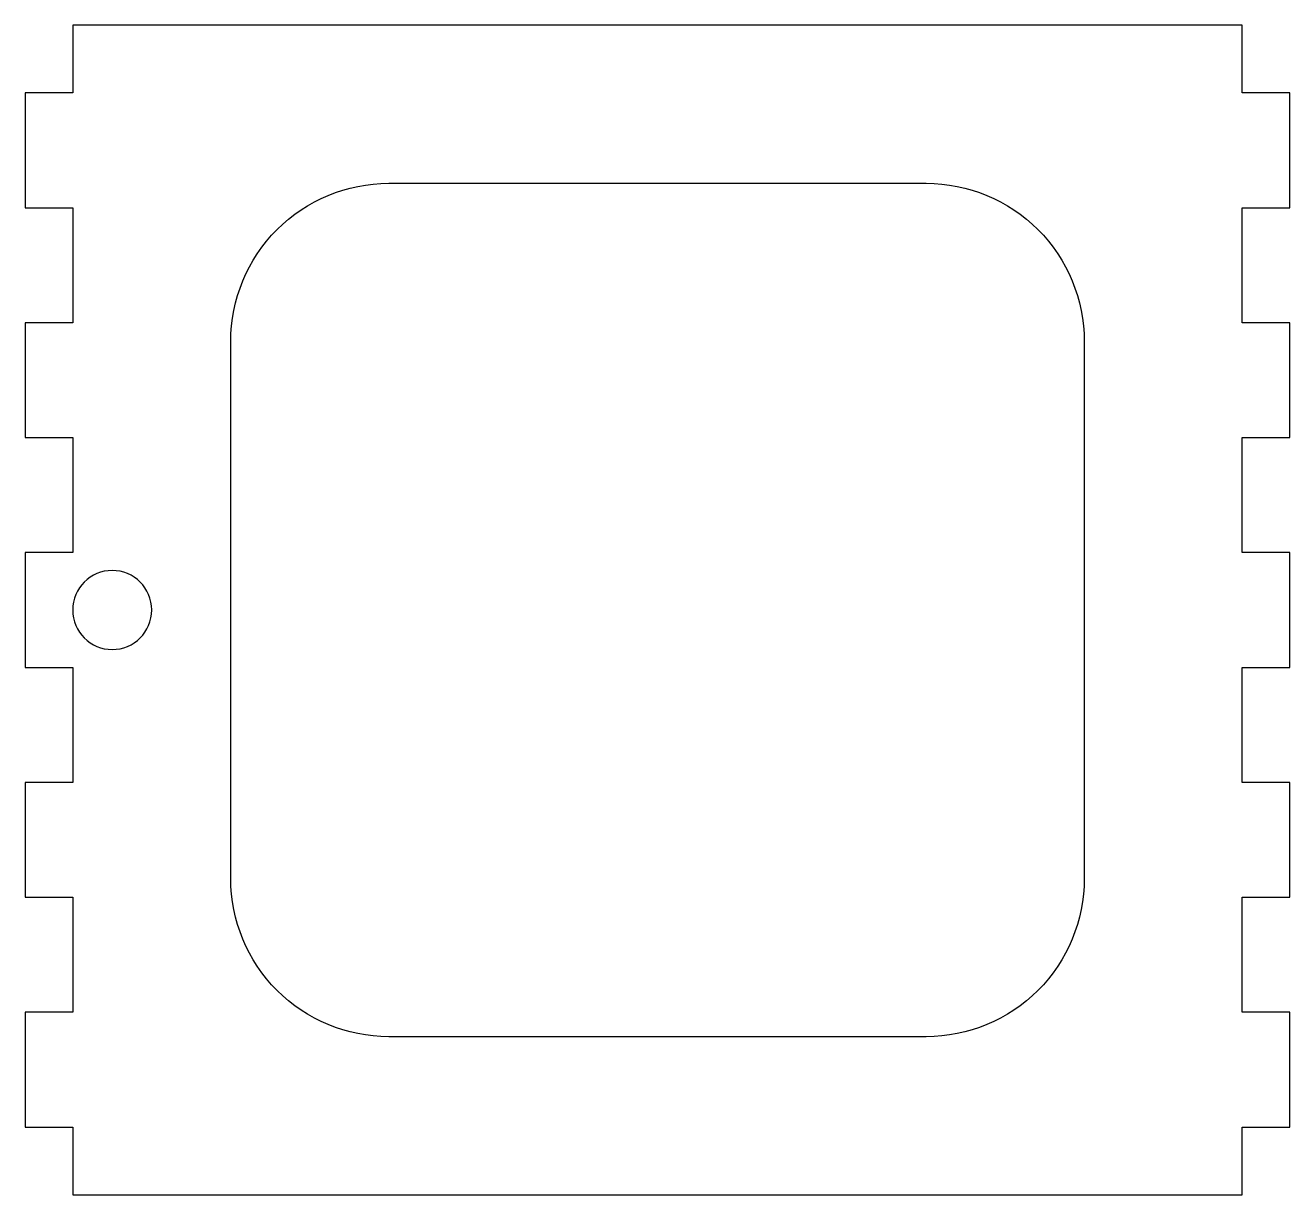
# Model space of a CAD drawing. Header units: millimetres. Extents: x -80 to 0, y -77 to -3.
import ezdxf

# ---------------------------------------------------------------- set-up
doc = ezdxf.new("R2010")
doc.units = ezdxf.units.MM
doc.layers.get('0').update_dxf_attribs({"linetype": 'CONTINUOUS'})

msp = doc.modelspace()

# ---------------------------------------------------------------- linework, layer by layer
msp.add_lwpolyline([(0, -43.636), (0, -36.364), (-3, -36.364), (-3, -29.091), (0, -29.091), (0, -21.818), (-3, -21.818), (-3, -14.545), (0, -14.545), (0, -7.273), (-3, -7.273), (-3, -3), (-77, -3), (-77, -7.273), (-80, -7.273), (-80, -14.545), (-77, -14.545), (-77, -21.818), (-80, -21.818), (-80, -29.091), (-77, -29.091), (-77, -36.364), (-80, -36.364), (-80, -43.636), (-77, -43.636), (-77, -50.909), (-80, -50.909), (-80, -58.182), (-77, -58.182), (-77, -65.455), (-80, -65.455), (-80, -72.727), (-77, -72.727), (-77, -77), (-3, -77), (-3, -72.727), (0, -72.727), (0, -65.455), (-3, -65.455), (-3, -58.182), (0, -58.182), (0, -50.909), (-3, -50.909), (-3, -43.636)], close=True)
for points in [[(-13, -23), (-13, -57, -0.414214), (-23, -67), (-57, -67, -0.414214), (-67, -57), (-67, -23, -0.414214), (-57, -13), (-23, -13, -0.414214)], [(-77, -40, 1), (-72, -40, 1)]]:
    msp.add_lwpolyline(points, format="xyb", close=True)

doc.saveas('drawing.dxf')
